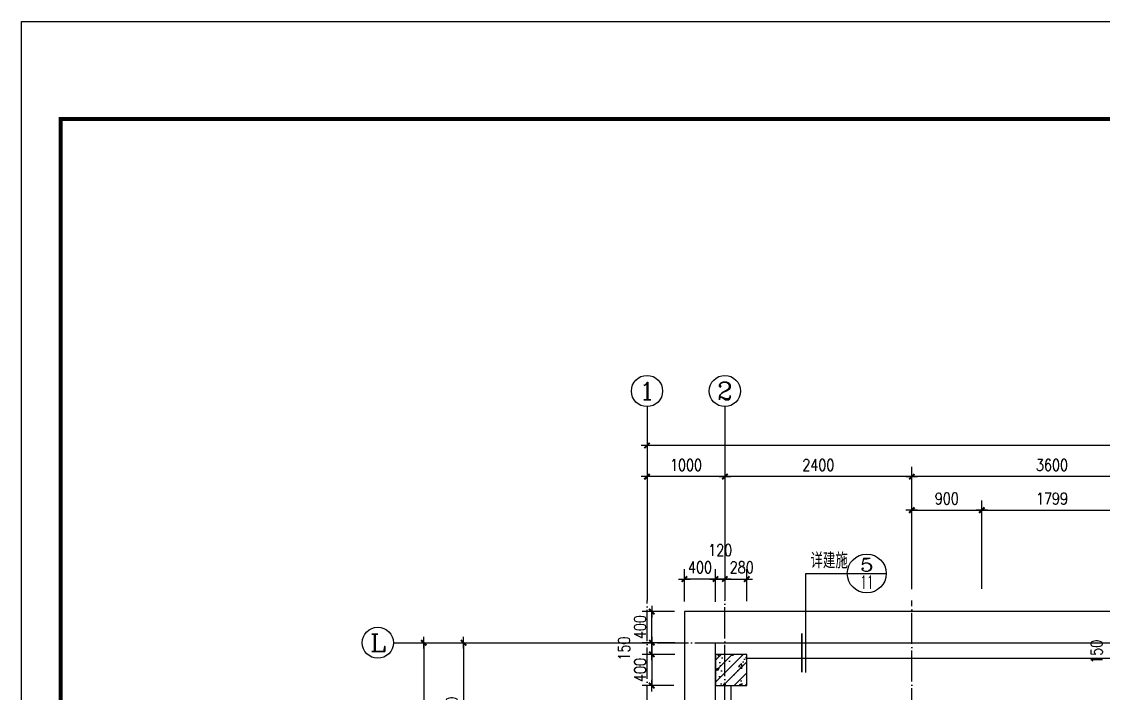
# Model space of a CAD drawing. Extents: x 12400 to 217743, y 90685 to 209848.
# Drawn here: x 76628 to 90519, y 124123 to 132750 of the extents above; entities that cross this region are included whole.
import ezdxf
from ezdxf.enums import TextEntityAlignment as Align

# ---------------------------------------------------------------- set-up
doc = ezdxf.new("R2010")
doc.units = 0
doc.header["$LTSCALE"] = 200
doc.linetypes.add('DOTE', pattern=[2.42, 2, -0.2, 0.02, -0.2])
doc.layers.get('0').update_dxf_attribs({"linetype": 'CONTINUOUS'})
doc.layers.get('DEFPOINTS').update_dxf_attribs({"linetype": 'CONTINUOUS'})
for name, color, linetype in [('8', 8, 'CONTINUOUS'), ('AXIS', 3, 'CONTINUOUS'), ('AXIS_TEXT', 7, 'CONTINUOUS'), ('COLUMN', 4, 'CONTINUOUS'), ('DOTE', 1, 'DOTE'), ('HATCH', 8, 'CONTINUOUS'), ('PUB_DIM', 3, 'CONTINUOUS'), ('PUB_TITLE', 143, 'CONTINUOUS')]:
    doc.layers.add(name, color=color, linetype=linetype)
doc.styles.add('COMP', font='complex', dxfattribs={"bigfont": 'hztxt'})
doc.styles.add('COMPLEX', font='COMPLEX')
doc.styles.add('DIM_FONT', font='SIMPLEX', dxfattribs={"width": 0.8})
doc.styles.add('HZ', font='txt', dxfattribs={"bigfont": 'hztxt'})
doc.dimstyles.new('AXIS50', dxfattribs={"dimscale": 0.5, "dimtxt": 300, "dimasz": 1, "dimexe": 250, "dimexo": 300, "dimgap": 150, "dimtad": 1, "dimdec": 0, "dimzin": 0, "dimdsep": 46, "dimtxsty": 'DIM_FONT', "dimblk": '_DIMX', "dimblk1": 'DOTSMALL', "dimblk2": 'DOTSMALL', "dimcen": 2.5, "dimse1": 1, "dimse2": 1, "dimclrt": 7, "dimadec": 0, "dimazin": 0, "dimtfac": 1, "dimtdec": 0, "dimtix": 1, "dimtmove": 2, "dimatfit": 3, "dimldrblk": '_DIMX', "dimfxl": 0, "dimtolj": 1, "dimtzin": 0, "dimarcsym": 0})
doc.dimstyles.new('DIMA50', dxfattribs={"dimscale": 0.5, "dimtxt": 300, "dimasz": 1, "dimexe": 250, "dimexo": 300, "dimgap": 150, "dimtad": 1, "dimdec": 0, "dimzin": 0, "dimdsep": 46, "dimtxsty": 'DIM_FONT', "dimblk": '_DIMX', "dimblk1": 'DOTSMALL', "dimblk2": 'DOTSMALL', "dimcen": 2.5, "dimse1": 1, "dimclrt": 7, "dimadec": 0, "dimazin": 0, "dimtfac": 1, "dimtdec": 0, "dimtix": 1, "dimtmove": 2, "dimatfit": 3, "dimldrblk": '_DIMX', "dimfxl": 0, "dimtolj": 1, "dimtzin": 0, "dimarcsym": 0})
doc.dimstyles.new('DIMB50', dxfattribs={"dimscale": 0.5, "dimtxt": 300, "dimasz": 1, "dimexe": 250, "dimexo": 300, "dimgap": 150, "dimtad": 1, "dimdec": 0, "dimzin": 0, "dimdsep": 46, "dimtxsty": 'DIM_FONT', "dimblk": '_DIMX', "dimblk1": 'DOTSMALL', "dimblk2": 'DOTSMALL', "dimcen": 2.5, "dimse2": 1, "dimclrt": 7, "dimadec": 0, "dimazin": 0, "dimtfac": 1, "dimtdec": 0, "dimtix": 1, "dimtmove": 2, "dimatfit": 3, "dimldrblk": '_DIMX', "dimfxl": 0, "dimtolj": 1, "dimtzin": 0, "dimarcsym": 0})
doc.dimstyles.new('DIMN50', dxfattribs={"dimscale": 0.5, "dimtxt": 300, "dimasz": 1, "dimexe": 250, "dimexo": 300, "dimgap": 150, "dimtad": 1, "dimdec": 0, "dimzin": 0, "dimdsep": 46, "dimtxsty": 'DIM_FONT', "dimblk": '_DIMX', "dimblk1": 'DOTSMALL', "dimblk2": 'DOTSMALL', "dimcen": 2.5, "dimclrt": 7, "dimadec": 0, "dimazin": 0, "dimtfac": 1, "dimtdec": 0, "dimtix": 1, "dimtmove": 2, "dimatfit": 3, "dimldrblk": '_DIMX', "dimfxl": 0, "dimtolj": 1, "dimtzin": 0, "dimarcsym": 0})

# ---------------------------------------------------------------- blocks, each defined once
blk = doc.blocks.new('_DIMX')
blk.add_line((-150, 0), (150, 0))
at = {"const_width": 50}
blk.add_lwpolyline([(-70, -70), (70, 70)], dxfattribs=at)
blk = doc.blocks.new('*D1371')
at = {"layer": 'AXIS', "color": 0, "lineweight": -2}
blk.add_line((82302, 124772), (82302, 122973), dxfattribs=at)
at = {"layer": 'DEFPOINTS', "color": 0}
for p in [(84677, 124773), (82302, 122973), (84677, 122973)]:
    blk.add_point(p, dxfattribs=at)
at = {"layer": 'AXIS', "color": 0, "lineweight": -2, "xscale": 0.5, "yscale": 0.5, "zscale": 0.5}
for p, rotation in [((82302, 124773), 90), ((82302, 122973), 270)]:
    blk.add_blockref('_DIMX', p, dxfattribs=dict(at, rotation=rotation))
at = {"layer": 'AXIS', "color": 7, "insert": (82152, 123873), "char_height": 150, "attachment_point": 5, "rotation": 90, "style": 'DIM_FONT'}
blk.add_mtext('\\A1;1800', dxfattribs=at)
blk = doc.blocks.new('_DOTSMALL')
at = {"color": 0, "linetype": 'ByBlock', "const_width": 0.5}
blk.add_lwpolyline([(-0.0625, 0, 1), (0.0625, 0, 1)], format="xyb", close=True, dxfattribs=at)
blk = doc.blocks.new('*D1374')
at = {"layer": 'AXIS', "color": 0, "lineweight": -2}
blk.add_line((81792, 124772), (81792, 104073), dxfattribs=at)
at = {"layer": 'DEFPOINTS', "color": 0}
for p in [(84197, 124773), (81792, 104073), (84197, 104073)]:
    blk.add_point(p, dxfattribs=at)
at = {"layer": 'AXIS', "color": 0, "lineweight": -2, "xscale": 0.5, "yscale": 0.5, "zscale": 0.5}
for p, rotation in [((81792, 124773), 90), ((81792, 104073), 270)]:
    blk.add_blockref('_DIMX', p, dxfattribs=dict(at, rotation=rotation))
at = {"layer": 'AXIS', "color": 7, "insert": (81642, 115272), "char_height": 150, "attachment_point": 5, "rotation": 90, "style": 'DIM_FONT'}
blk.add_mtext('\\A1;20700', dxfattribs=at)
blk = doc.blocks.new('_AXISO')
blk.add_circle((0, 0), 0.5)
at = {"layer": 'AXIS_TEXT', "style": 'COMPLEX', "width": 1.041667}
blk.add_attdef('A', text='', height=0.56, dxfattribs=at).set_placement((-0.25, -0.28), (0.25, -0.28), align=Align.FIT)
blk = doc.blocks.new('*D1390')
at = {"layer": 'AXIS', "color": 0, "lineweight": -2}
for p, q in [((88059, 125463), (88059, 127031)), ((91658, 126906), (88059, 126906))]:
    blk.add_line(p, q, dxfattribs=at)
at = {"layer": 'DEFPOINTS', "color": 0}
for p in [(88059, 126906), (88059, 125313), (91659, 125313)]:
    blk.add_point(p, dxfattribs=at)
at = {"layer": 'AXIS', "color": 0, "lineweight": -2, "xscale": 0.5, "yscale": 0.5, "zscale": 0.5, "rotation": 180}
blk.add_blockref('_DIMX', (88059, 126906), dxfattribs=at)
at = {"layer": 'AXIS', "color": 0, "lineweight": -2, "xscale": 0.5, "yscale": 0.5, "zscale": 0.5}
blk.add_blockref('_DIMX', (91659, 126906), dxfattribs=at)
at = {"layer": 'AXIS', "color": 7, "insert": (89859, 127056), "char_height": 150, "attachment_point": 5, "style": 'DIM_FONT'}
blk.add_mtext('\\A1;3600', dxfattribs=at)
blk = doc.blocks.new('*D1391')
at = {"layer": 'AXIS', "color": 0, "lineweight": -2}
blk.add_line((85658, 126906), (84659, 126906), dxfattribs=at)
at = {"layer": 'DEFPOINTS', "color": 0}
for p in [(84659, 126906), (84659, 125313), (85659, 125313)]:
    blk.add_point(p, dxfattribs=at)
at = {"layer": 'AXIS', "color": 0, "lineweight": -2, "xscale": 0.5, "yscale": 0.5, "zscale": 0.5, "rotation": 180}
blk.add_blockref('_DIMX', (84659, 126906), dxfattribs=at)
at = {"layer": 'AXIS', "color": 0, "lineweight": -2, "xscale": 0.5, "yscale": 0.5, "zscale": 0.5}
blk.add_blockref('_DIMX', (85659, 126906), dxfattribs=at)
at = {"layer": 'AXIS', "color": 7, "insert": (85159, 127056), "char_height": 150, "attachment_point": 5, "style": 'DIM_FONT'}
blk.add_mtext('\\A1;1000', dxfattribs=at)
blk = doc.blocks.new('*D1392')
at = {"layer": 'AXIS', "color": 0, "lineweight": -2}
blk.add_line((98558, 127306), (84659, 127306), dxfattribs=at)
at = {"layer": 'DEFPOINTS', "color": 0}
for p in [(84659, 127306), (84659, 125313), (98559, 125313)]:
    blk.add_point(p, dxfattribs=at)
at = {"layer": 'AXIS', "color": 0, "lineweight": -2, "xscale": 0.5, "yscale": 0.5, "zscale": 0.5, "rotation": 180}
blk.add_blockref('_DIMX', (84659, 127306), dxfattribs=at)
at = {"layer": 'AXIS', "color": 0, "lineweight": -2, "xscale": 0.5, "yscale": 0.5, "zscale": 0.5}
blk.add_blockref('_DIMX', (98559, 127306), dxfattribs=at)
at = {"layer": 'AXIS', "color": 7, "insert": (91304, 127456), "char_height": 150, "attachment_point": 5, "style": 'DIM_FONT'}
blk.add_mtext('\\A1;13900', dxfattribs=at)
blk = doc.blocks.new('*D1440')
at = {"layer": 'AXIS', "color": 0, "lineweight": -2}
for p, q in [((88059, 125463), (88059, 127031)), ((88058, 126906), (85659, 126906))]:
    blk.add_line(p, q, dxfattribs=at)
at = {"layer": 'DEFPOINTS', "color": 0}
for p in [(85659, 126906), (85659, 125313), (88059, 125313)]:
    blk.add_point(p, dxfattribs=at)
at = {"layer": 'AXIS', "color": 0, "lineweight": -2, "xscale": 0.5, "yscale": 0.5, "zscale": 0.5, "rotation": 180}
blk.add_blockref('_DIMX', (85659, 126906), dxfattribs=at)
at = {"layer": 'AXIS', "color": 0, "lineweight": -2, "xscale": 0.5, "yscale": 0.5, "zscale": 0.5}
blk.add_blockref('_DIMX', (88059, 126906), dxfattribs=at)
at = {"layer": 'AXIS', "color": 7, "insert": (86859, 127056), "char_height": 150, "attachment_point": 5, "style": 'DIM_FONT'}
blk.add_mtext('\\A1;2400', dxfattribs=at)
blk = doc.blocks.new('*D1557')
at = {"layer": 'AXIS', "color": 0, "lineweight": -2}
for p, q in [((88059, 125467), (88059, 126600)), ((88958, 125467), (88958, 126600)), ((88059, 126475), (88958, 126475))]:
    blk.add_line(p, q, dxfattribs=at)
at = {"layer": 'DEFPOINTS', "color": 0}
for p in [(88958, 126475), (88059, 125317), (88958, 125317)]:
    blk.add_point(p, dxfattribs=at)
at = {"layer": 'AXIS', "color": 0, "lineweight": -2, "xscale": 0.5, "yscale": 0.5, "zscale": 0.5, "rotation": 180}
blk.add_blockref('_DIMX', (88059, 126475), dxfattribs=at)
at = {"layer": 'AXIS', "color": 0, "lineweight": -2, "xscale": 0.5, "yscale": 0.5, "zscale": 0.5}
blk.add_blockref('_DIMX', (88958, 126475), dxfattribs=at)
at = {"layer": 'AXIS', "color": 7, "insert": (88508, 126625), "char_height": 150, "attachment_point": 5, "style": 'DIM_FONT'}
blk.add_mtext('\\A1;900', dxfattribs=at)
blk = doc.blocks.new('*D1558')
at = {"layer": 'AXIS', "color": 0, "lineweight": -2}
for p, q in [((88959, 125467), (88959, 126600)), ((90759, 125467), (90759, 126600)), ((88960, 126475), (90758, 126475))]:
    blk.add_line(p, q, dxfattribs=at)
at = {"layer": 'DEFPOINTS', "color": 0}
for p in [(90759, 126475), (88959, 125317), (90759, 125317)]:
    blk.add_point(p, dxfattribs=at)
at = {"layer": 'AXIS', "color": 0, "lineweight": -2, "xscale": 0.5, "yscale": 0.5, "zscale": 0.5, "rotation": 180}
blk.add_blockref('_DIMX', (88959, 126475), dxfattribs=at)
at = {"layer": 'AXIS', "color": 0, "lineweight": -2, "xscale": 0.5, "yscale": 0.5, "zscale": 0.5}
blk.add_blockref('_DIMX', (90759, 126475), dxfattribs=at)
at = {"layer": 'AXIS', "color": 7, "insert": (89859, 126625), "char_height": 150, "attachment_point": 5, "style": 'DIM_FONT'}
blk.add_mtext('\\A1;1799', dxfattribs=at)
blk = doc.blocks.new('*D1941')
at = {"layer": 'DEFPOINTS', "color": 0}
for p in [(85165, 124773), (84720, 124623), (85165, 124623)]:
    blk.add_point(p, dxfattribs=at)
at = {"layer": 'PUB_DIM', "color": 0, "lineweight": -2}
for p, q in [((85015, 124773), (84595, 124773)), ((84720, 124773), (84720, 124774)), ((84720, 124773), (84720, 124623)), ((85015, 124623), (84595, 124623)), ((84720, 124622), (84720, 124622))]:
    blk.add_line(p, q, dxfattribs=at)
at = {"layer": 'PUB_DIM', "color": 0, "lineweight": -2, "xscale": 0.5, "yscale": 0.5, "zscale": 0.5}
for p, rotation in [((84720, 124773), 270), ((84720, 124623), 90)]:
    blk.add_blockref('_DIMX', p, dxfattribs=dict(at, rotation=rotation))
at = {"layer": 'PUB_DIM', "color": 7, "insert": (84365, 124698), "char_height": 150, "attachment_point": 5, "rotation": 90, "style": 'DIM_FONT'}
blk.add_mtext('\\A1;150', dxfattribs=at)
blk = doc.blocks.new('*D1942')
at = {"layer": 'DEFPOINTS', "color": 0}
for p in [(84720, 125173), (85161, 125173), (85165, 124773)]:
    blk.add_point(p, dxfattribs=at)
at = {"layer": 'PUB_DIM', "color": 0, "lineweight": -2}
for p, q in [((85011, 125173), (84595, 125173)), ((84720, 125173), (84720, 125174)), ((84720, 124773), (84720, 125173)), ((85015, 124773), (84595, 124773)), ((84720, 124772), (84720, 124772))]:
    blk.add_line(p, q, dxfattribs=at)
at = {"layer": 'PUB_DIM', "color": 0, "lineweight": -2, "xscale": 0.5, "yscale": 0.5, "zscale": 0.5}
for p, rotation in [((84720, 125173), 270), ((84720, 124773), 90)]:
    blk.add_blockref('_DIMX', p, dxfattribs=dict(at, rotation=rotation))
at = {"layer": 'PUB_DIM', "color": 7, "insert": (84570, 124973), "char_height": 150, "attachment_point": 5, "rotation": 90, "style": 'DIM_FONT'}
blk.add_mtext('\\A1;400', dxfattribs=at)
blk = doc.blocks.new('*D1943')
at = {"layer": 'DEFPOINTS', "color": 0}
for p in [(85165, 124623), (84720, 124223), (85154, 124223)]:
    blk.add_point(p, dxfattribs=at)
at = {"layer": 'PUB_DIM', "color": 0, "lineweight": -2}
for p, q in [((85015, 124623), (84595, 124623)), ((84720, 124623), (84720, 124624)), ((84720, 124623), (84720, 124223)), ((85004, 124223), (84595, 124223)), ((84720, 124222), (84720, 124222))]:
    blk.add_line(p, q, dxfattribs=at)
at = {"layer": 'PUB_DIM', "color": 0, "lineweight": -2, "xscale": 0.5, "yscale": 0.5, "zscale": 0.5}
for p, rotation in [((84720, 124623), 270), ((84720, 124223), 90)]:
    blk.add_blockref('_DIMX', p, dxfattribs=dict(at, rotation=rotation))
at = {"layer": 'PUB_DIM', "color": 7, "insert": (84570, 124423), "char_height": 150, "attachment_point": 5, "rotation": 90, "style": 'DIM_FONT'}
blk.add_mtext('\\A1;400', dxfattribs=at)
blk = doc.blocks.new('*D1944')
at = {"layer": 'DEFPOINTS', "color": 0}
for p in [(85139, 125591), (85139, 125151), (85539, 125147)]:
    blk.add_point(p, dxfattribs=at)
at = {"layer": 'PUB_DIM', "color": 0, "lineweight": -2}
for p, q in [((85139, 125301), (85139, 125716)), ((85539, 125297), (85539, 125716)), ((85138, 125591), (85138, 125591)), ((85539, 125591), (85139, 125591)), ((85539, 125591), (85540, 125591))]:
    blk.add_line(p, q, dxfattribs=at)
at = {"layer": 'PUB_DIM', "color": 0, "lineweight": -2, "xscale": 0.5, "yscale": 0.5, "zscale": 0.5}
blk.add_blockref('_DIMX', (85139, 125591), dxfattribs=at)
at = {"layer": 'PUB_DIM', "color": 0, "lineweight": -2, "xscale": 0.5, "yscale": 0.5, "zscale": 0.5, "rotation": 180}
blk.add_blockref('_DIMX', (85539, 125591), dxfattribs=at)
at = {"layer": 'PUB_DIM', "color": 7, "insert": (85339, 125741), "char_height": 150, "attachment_point": 5, "style": 'DIM_FONT'}
blk.add_mtext('\\A1;400', dxfattribs=at)
blk = doc.blocks.new('*D1945')
at = {"layer": 'DEFPOINTS', "color": 0}
for p in [(85659, 125591), (85659, 125157), (85539, 125147)]:
    blk.add_point(p, dxfattribs=at)
at = {"layer": 'PUB_DIM', "color": 0, "lineweight": -2}
for p, q in [((85539, 125297), (85539, 125716)), ((85538, 125591), (85538, 125591)), ((85539, 125591), (85659, 125591)), ((85659, 125591), (85660, 125591))]:
    blk.add_line(p, q, dxfattribs=at)
at = {"layer": 'PUB_DIM', "color": 0, "lineweight": -2, "xscale": 0.5, "yscale": 0.5, "zscale": 0.5}
blk.add_blockref('_DIMX', (85539, 125591), dxfattribs=at)
at = {"layer": 'PUB_DIM', "color": 0, "lineweight": -2, "xscale": 0.5, "yscale": 0.5, "zscale": 0.5, "rotation": 180}
blk.add_blockref('_DIMX', (85659, 125591), dxfattribs=at)
at = {"layer": 'PUB_DIM', "color": 7, "insert": (85599, 125963), "char_height": 150, "attachment_point": 5, "style": 'DIM_FONT'}
blk.add_mtext('\\A1;120', dxfattribs=at)
blk = doc.blocks.new('*D1946')
at = {"layer": 'DEFPOINTS', "color": 0}
for p in [(91232, 124773), (90787, 124623), (91232, 124623)]:
    blk.add_point(p, dxfattribs=at)
at = {"layer": 'PUB_DIM', "color": 0, "lineweight": -2}
for p, q in [((91082, 124773), (90662, 124773)), ((90787, 124773), (90787, 124774)), ((90787, 124773), (90787, 124623)), ((91082, 124623), (90662, 124623)), ((90787, 124622), (90787, 124622))]:
    blk.add_line(p, q, dxfattribs=at)
at = {"layer": 'PUB_DIM', "color": 0, "lineweight": -2, "xscale": 0.5, "yscale": 0.5, "zscale": 0.5}
for p, rotation in [((90787, 124773), 270), ((90787, 124623), 90)]:
    blk.add_blockref('_DIMX', p, dxfattribs=dict(at, rotation=rotation))
at = {"layer": 'PUB_DIM', "color": 7, "insert": (90432, 124657), "char_height": 150, "attachment_point": 5, "rotation": 90, "style": 'DIM_FONT'}
blk.add_mtext('\\A1;150', dxfattribs=at)
blk = doc.blocks.new('_INDEX')
blk.add_line((-0.5, 0), (0.5, 0))
blk.add_circle((0, 0), 0.5)
at = {"style": 'COMP'}
for tag, width, p, p2 in [('1', 2.333333, (-0.17, 0.05), (0.17, 0.05)), ('-', 1.166667, (-0.17, -0.39), (0.17, -0.39))]:
    blk.add_attdef(tag, text='', height=0.34, dxfattribs=dict(at, width=width)).set_placement(p, p2, align=Align.FIT)
blk = doc.blocks.new('*D2618')
at = {"layer": 'DEFPOINTS', "color": 0}
for p in [(85939, 125591), (85939, 125157), (85659, 125147)]:
    blk.add_point(p, dxfattribs=at)
at = {"layer": 'PUB_DIM', "color": 0, "lineweight": -2}
for p, q in [((85939, 125307), (85939, 125716)), ((85659, 125591), (85938, 125591))]:
    blk.add_line(p, q, dxfattribs=at)
at = {"layer": 'PUB_DIM', "color": 0, "lineweight": -2, "xscale": 0.5, "yscale": 0.5, "zscale": 0.5, "rotation": 180}
blk.add_blockref('_DIMX', (85659, 125591), dxfattribs=at)
at = {"layer": 'PUB_DIM', "color": 0, "lineweight": -2, "xscale": 0.5, "yscale": 0.5, "zscale": 0.5}
blk.add_blockref('_DIMX', (85939, 125591), dxfattribs=at)
at = {"layer": 'PUB_DIM', "color": 7, "insert": (85875, 125741), "char_height": 150, "attachment_point": 5, "style": 'DIM_FONT'}
blk.add_mtext('\\A1;280', dxfattribs=at)

msp = doc.modelspace()

# ---------------------------------------------------------------- hatches: boundary and pattern name
at = {"layer": 'HATCH'}
h = msp.add_hatch(dxfattribs=at)
h.set_pattern_fill('AN31C', color=256, scale=500, style=0)
h.set_pattern_definition([(45, (54092.34, 50395.18), (-70.71068, 70.71068), []), (50, (54092.34, 50395.18), (358.6301, -31.3761), [37.5, -412.5]), (355, (54092.34, 50395.18), (-69.3757, 376.096), [30, -330]), (100.4514, (54122.22, 50392.57), (289.2547, 344.7198), [31.8701, -350.571]), (46.1842, (54092.34, 50495.2), (533.6205, -82.7595), [56.25, -618.75]), (96.6356, (54136.8, 50488.3), (467.3314, 487.059), [47.805, -525.8565]), (351.1842, (54092.34, 50495.2), (467.331, 487.0593), [45, -495]), (21, (54142.34, 50470.18), (298.4535, -201.3094), [37.5, -412.5]), (326, (54142.34, 50470.18), (121.6577, 362.575), [30, -330]), (71.4514, (54167.2, 50453.4), (420.1113, 161.2652), [31.8701, -350.571]), (37.5, (54092.34, 50395.18), (6.07993, 166.44693), [0, -326, 0, -335, 0, -331.25]), (7.5, (54092.34, 50395.18), (131.53477, 197.20586), [0, -191, 0, -318.5, 0, -126.25]), (327.5, (53980.84, 50395.18), (266.91122, -11.27744), [0, -125, 0, -390, 0, -517.5]), (317.5, (53930.84, 50395.18), (291.5931, 50.0525), [0, -162.5, 0, -259, 0, -367.5])])
h.paths.add_polyline_path([(85938.568, 124622.868), (85538.568, 124622.868), (85538.568, 124222.868), (85938.568, 124222.868)])

# ---------------------------------------------------------------- linework, layer by layer
for p, q in [((85938.568, 124572.868), (91378.568, 124572.868)), ((85738.568, 123092.868), (85738.568, 124222.868))]:
    msp.add_line(p, q)
msp.add_lwpolyline([(85538.568, 123092.868), (85538.568, 124772.868), (91778.568, 124772.868), (91778.568, 123092.868)])
at = {"layer": '8'}
msp.add_lwpolyline([(92178.568, 123692.868), (92178.568, 125172.868), (85138.568, 125172.868), (85138.568, 113552.868), (85538.568, 113552.868)], dxfattribs=at)
at = {"layer": 'AXIS'}
for p, q in [((84658.568, 127805.688), (84658.568, 125313.388)), ((85658.568, 127805.688), (85658.568, 125313.388)), ((81401.629, 124772.868), (84306.341, 124772.868))]:
    msp.add_line(p, q, dxfattribs=at)
at = {"layer": 'COLUMN'}
for p, q in [((85938.568, 124622.868), (85538.568, 124622.868)), ((85538.568, 124622.868), (85538.568, 124222.868)), ((85938.568, 124222.868), (85938.568, 124622.868)), ((85938.568, 124222.868), (85938.568, 124622.868)), ((85538.568, 124222.868), (85938.568, 124222.868)), ((85538.568, 124222.868), (85938.568, 124222.868))]:
    msp.add_line(p, q, dxfattribs=at)
at = {"layer": 'DOTE'}
for p, q in [((84658.568, 103498.924), (84658.568, 125313.388)), ((85658.568, 103048.103), (85658.568, 125313.388)), ((88058.568, 117013.12), (88058.568, 125313.388)), ((84306.341, 124772.868), (99558.568, 124772.868))]:
    msp.add_line(p, q, dxfattribs=at)
at = {"layer": 'PUB_DIM'}
for p, q in [((86696.868, 124392.768), (86696.868, 125661.987)), ((86696.868, 125661.987), (87445.602, 125661.987))]:
    msp.add_line(p, q, dxfattribs=at)
at = {"layer": 'PUB_DIM', "const_width": 25}
msp.add_lwpolyline([(86646.868, 124392.768), (86646.868, 124892.768)], dxfattribs=at)
at = {"layer": 'PUB_TITLE'}
msp.add_lwpolyline([(76628.085, 90699.54), (76628.085, 132749.54), (106328.085, 132749.54), (106328.085, 90699.54)], close=True, dxfattribs=at)
at = {"layer": 'PUB_TITLE', "const_width": 50}
msp.add_lwpolyline([(77128.085, 91199.54), (105828.085, 91199.54), (105828.085, 131499.54), (77128.085, 131499.54)], close=True, dxfattribs=at)

# ---------------------------------------------------------------- block references
at = {"layer": 'AXIS'}
ref = msp.add_blockref('_AXISO', (84658.568, 128005.688), dxfattribs=dict(at, xscale=400, yscale=400, zscale=400))
ref.add_attrib('A', '1', dxfattribs={"layer": 'AXIS_TEXT', "height": 224, "style": 'COMPLEX', "width": 2.083333}).set_placement((84558.568, 127893.688), (84758.568, 127893.688), align=Align.FIT)
ref = msp.add_blockref('_AXISO', (85658.568, 128005.688), dxfattribs=dict(at, xscale=400, yscale=400, zscale=400))
ref.add_attrib('A', '2', dxfattribs={"layer": 'AXIS_TEXT', "height": 224, "style": 'COMPLEX', "width": 1.339286}).set_placement((85558.568, 127893.688), (85758.568, 127893.688), align=Align.FIT)
ref = msp.add_blockref('_AXISO', (81201.629, 124772.868), dxfattribs=dict(at, xscale=400, yscale=400, zscale=400))
ref.add_attrib('A', 'L', dxfattribs={"layer": 'AXIS_TEXT', "height": 224, "style": 'COMPLEX', "width": 1.25}).set_placement((81101.629, 124660.868), (81301.629, 124660.868), align=Align.FIT)
at = {"layer": 'PUB_DIM'}
ref = msp.add_blockref('_INDEX', (87480.685, 125661.987), dxfattribs=dict(at, xscale=500, yscale=500, zscale=500))
ref.add_attrib('1', '5', dxfattribs={"layer": '0', "height": 170, "style": 'COMP', "width": 1.5}).set_placement((87395.685, 125686.987), (87565.685, 125686.987), align=Align.FIT)
ref.add_attrib('-', '11', dxfattribs={"layer": '0', "height": 170, "style": 'COMP', "width": 0.875}).set_placement((87395.685, 125466.987), (87565.685, 125466.987), align=Align.FIT)

# ---------------------------------------------------------------- texts
at = {"color": 7, "style": 'HZ', "width": 0.8}
msp.add_text('详建施', height=200, dxfattribs=at).set_placement((86757.039, 125727.632))

# ---------------------------------------------------------------- dimensions: what is measured, and where the dimension line sits
at = {"layer": 'AXIS'}
for base, p1, p2, angle, picture, middle in [((84658.568, 127305.688), (98558.568, 125313.388), (84658.568, 125313.388), 180, '*D1392', (91304.176, 127455.688)), ((81791.968, 104072.868), (84196.68, 124772.868), (84196.68, 104072.868), 270, '*D1374', (81641.968, 115271.761))]:
    dim = msp.add_linear_dim(base=base, p1=p1, p2=p2, angle=angle, dimstyle='AXIS50', dxfattribs=at)
    dim.commit()
    dim.dimension.update_dxf_attribs({"geometry": picture, "text_midpoint": middle, "dimtype": 161})
for base, p1, p2, dimstyle, picture, middle in [((84658.568, 126905.688), (85658.568, 125313.388), (84658.568, 125313.388), 'AXIS50', '*D1391', (85158.568, 127055.688)), ((85658.568, 126905.688), (88058.568, 125313.388), (85658.568, 125313.388), 'DIMB50', '*D1440', (86858.568, 127055.688)), ((88058.568, 126905.688), (91658.568, 125313.388), (88058.568, 125313.388), 'DIMA50', '*D1390', (89858.568, 127055.688))]:
    dim = msp.add_linear_dim(base=base, p1=p1, p2=p2, dimstyle=dimstyle, dxfattribs=at)
    dim.commit()
    dim.dimension.update_dxf_attribs({"geometry": picture, "text_midpoint": middle})
for p1, p2, distance, dimstyle, picture, middle in [((88058.572776516, 125317.446915647), (88958.072776516, 125317.446915647), 1157.968148559, 'DIMN50', '*D1557', (88508.322776516, 126625.415064206)), ((88959.073, 125317.447), (90758.568, 125317.447), 1157.968, 'DIMN50', '*D1558', (89858.821, 126625.415)), ((84676.961, 124772.868), (84676.961, 122972.868), -2375.333, 'AXIS50', '*D1371', (82151.629, 123872.868))]:
    dim = msp.add_aligned_dim(p1=p1, p2=p2, distance=distance, dimstyle=dimstyle, dxfattribs=at)
    dim.commit()
    dim.dimension.update_dxf_attribs({"geometry": picture, "text_midpoint": middle})
at = {"layer": 'PUB_DIM'}
for base, p1, p2, dimstyle, picture, middle in [((85658.568, 125591.168), (85538.568, 125146.512), (85658.568, 125157.413), 'DIMB50', '*D1945', (85598.568, 125962.579)), ((85938.568, 125591.168), (85658.568, 125146.512), (85938.568, 125157.413), 'DIMA50', '*D2618', (85875.259, 125741.168))]:
    dim = msp.add_linear_dim(base=base, p1=p1, p2=p2, dimstyle=dimstyle, dxfattribs=at)
    dim.commit()
    dim.dimension.update_dxf_attribs({"geometry": picture, "text_midpoint": middle, "dimtype": 160})
dim = msp.add_linear_dim(base=(85138.568, 125591.168), p1=(85538.568, 125146.512), p2=(85138.568, 125150.637), dimstyle='DIMN50', dxfattribs=at)
dim.commit()
dim.dimension.update_dxf_attribs({"geometry": '*D1944', "text_midpoint": (85338.568, 125741.168)})
for base, p1, p2, picture, middle in [((84720.268, 125172.868), (85164.924, 124772.868), (85160.799, 125172.868), '*D1942', (84570.268, 124972.868)), ((84720.268, 124222.868), (85164.924, 124622.868), (85154.023, 124222.868), '*D1943', (84570.268, 124422.868))]:
    dim = msp.add_linear_dim(base=base, p1=p1, p2=p2, angle=90, dimstyle='DIMN50', dxfattribs=at)
    dim.commit()
    dim.dimension.update_dxf_attribs({"geometry": picture, "text_midpoint": middle})
for base, p1, p2, picture, middle in [((84720.268, 124622.868), (85164.924, 124772.868), (85164.924, 124622.868), '*D1941', (84364.652, 124697.868)), ((90787.417, 124622.868), (91232.073, 124772.868), (91232.073, 124622.868), '*D1946', (90431.802, 124657.168))]:
    dim = msp.add_linear_dim(base=base, p1=p1, p2=p2, angle=90, dimstyle='DIMN50', dxfattribs=at)
    dim.commit()
    dim.dimension.update_dxf_attribs({"geometry": picture, "text_midpoint": middle, "dimtype": 160})

doc.saveas('drawing.dxf')
